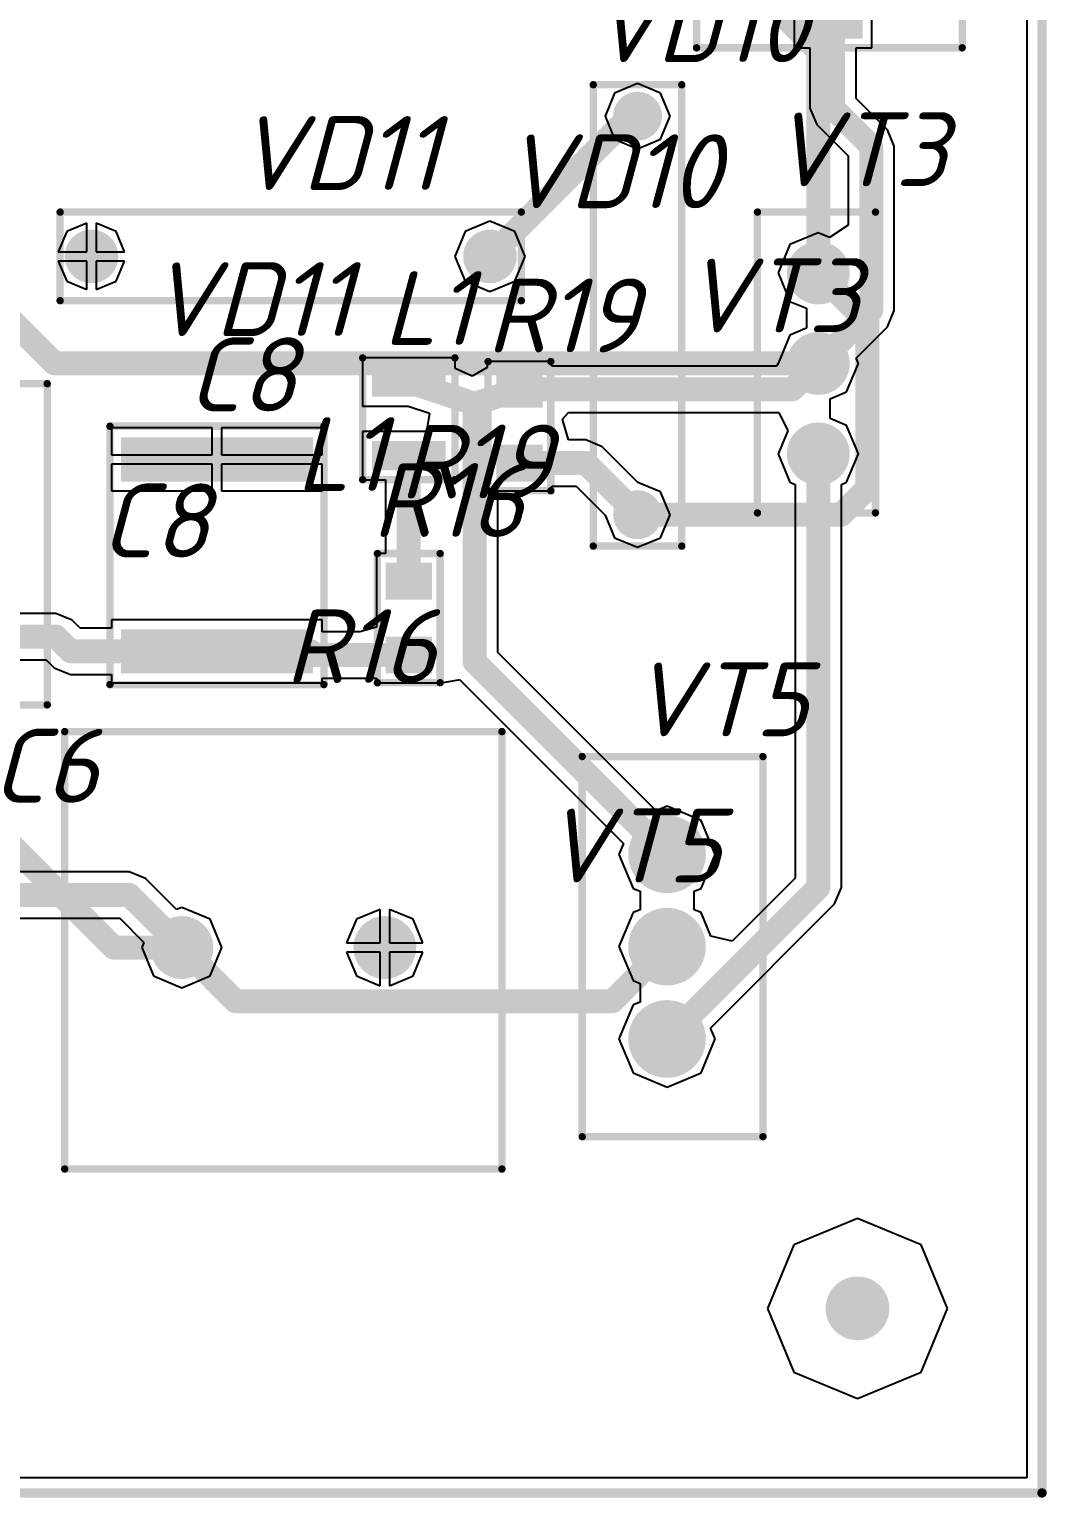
# Model space of a CAD drawing. Header units: millimetres. Extents: x -963 to 6553, y -1367 to 496.
# Drawn here: x -81.65 to -54.07, y 137.27 to 177.04 of the extents above; entities that cross this region are included whole.
import ezdxf

# ---------------------------------------------------------------- set-up
doc = ezdxf.new("R2010")
doc.units = ezdxf.units.MM
doc.header["$LTSCALE"] = 0.5
doc.layers.get('0').update_dxf_attribs({"lineweight": 60})
for name, color, linetype in [('BottomLayer', 5, 'Continuous'), ('MultiLayer', 9, 'Continuous'), ('TopLayer', 1, 'Continuous'), ('TopOverlay', 2, 'Continuous'), ('TopPaste', 8, 'Continuous')]:
    doc.layers.add(name, color=color, linetype=linetype)
doc.layers.add('BottomSolder', color=6, linetype='Continuous', plot=False)
doc.styles.get("Standard").update_dxf_attribs({"font": 'isocpeui.ttf', "width": 0.9})

# ---------------------------------------------------------------- blocks, each defined once
blk = doc.blocks.new('C_P______100___63B______________4')
at = {"layer": 'BottomLayer', "const_width": 0.75}
for points in [[(-3.125, 0.075, 1), (-2.375, 0.075, 1)], [(2.375, 0.075, 1), (3.125, 0.075, 1)]]:
    blk.add_lwpolyline(points, format="xyb", close=True, dxfattribs=at)
at = {"layer": 'BottomSolder', "const_width": 0.852}
for points in [[(-3.176, 0.075, 1), (-2.324, 0.075, 1)], [(2.324, 0.075, 1), (3.176, 0.075, 1)]]:
    blk.add_lwpolyline(points, format="xyb", close=True, dxfattribs=at)
at = {"layer": 'MultiLayer', "const_width": 0.75}
for points in [[(-3.125, 0.075, 1), (-2.375, 0.075, 1)], [(2.375, 0.075, 1), (3.125, 0.075, 1)]]:
    blk.add_lwpolyline(points, format="xyb", close=True, dxfattribs=at)
at = {"layer": 'TopLayer', "const_width": 0.75}
for points in [[(-3.125, 0.075, 1), (-2.375, 0.075, 1)], [(2.375, 0.075, 1), (3.125, 0.075, 1)]]:
    blk.add_lwpolyline(points, format="xyb", close=True, dxfattribs=at)
at = {"layer": 'TopOverlay', "const_width": 0.2}
for points in [[(-5.925, -5.925), (-5.925, 5.925)], [(-5.925, 5.925), (5.925, 5.925)], [(5.925, -5.925), (5.925, 5.925)], [(-5.925, -5.925), (5.925, -5.925)]]:
    blk.add_lwpolyline(points, dxfattribs=at)
at = {"layer": 'TopOverlay', "const_width": 0.1}
for points in [[(-5.975, 5.925, 1), (-5.875, 5.925, 1)], [(-5.975, 5.925, 1), (-5.875, 5.925, 1)], [(5.875, 5.925, 1), (5.975, 5.925, 1)], [(5.875, 5.925, 1), (5.975, 5.925, 1)], [(-5.975, -5.925, 1), (-5.875, -5.925, 1)], [(-5.975, -5.925, 1), (-5.875, -5.925, 1)], [(5.875, -5.925, 1), (5.975, -5.925, 1)], [(5.875, -5.925, 1), (5.975, -5.925, 1)]]:
    blk.add_lwpolyline(points, format="xyb", close=True, dxfattribs=at)
blk = doc.blocks.new('C2220_10')
at = {"layer": 'TopLayer'}
for points in [[(-3.2, -2.6), (-2, -2.6), (-3.2, 2.6), (-2, 2.6)], [(2, -2.6), (3.2, -2.6), (2, 2.6), (3.2, 2.6)]]:
    blk.add_solid(points, dxfattribs=at)
at = {"layer": 'TopOverlay', "const_width": 0.2}
for points in [[(3.5, 2.9), (-3.5, 2.9)], [(-3.5, -2.9), (-3.5, 2.9)], [(3.5, -2.9), (3.5, 2.9)], [(3.5, -2.9), (-3.5, -2.9)]]:
    blk.add_lwpolyline(points, dxfattribs=at)
at = {"layer": 'TopOverlay', "const_width": 0.1}
for points in [[(-3.55, 2.9, 1), (-3.45, 2.9, 1)], [(-3.55, 2.9, 1), (-3.45, 2.9, 1)], [(3.45, 2.9, 1), (3.55, 2.9, 1)], [(3.45, 2.9, 1), (3.55, 2.9, 1)], [(-3.55, -2.9, 1), (-3.45, -2.9, 1)], [(-3.55, -2.9, 1), (-3.45, -2.9, 1)], [(3.45, -2.9, 1), (3.55, -2.9, 1)], [(3.45, -2.9, 1), (3.55, -2.9, 1)]]:
    blk.add_lwpolyline(points, format="xyb", close=True, dxfattribs=at)
at = {"layer": 'TopPaste'}
for points in [[(-3.2, -2.6), (-2, -2.6), (-3.2, 2.6), (-2, 2.6)], [(2, -2.6), (3.2, -2.6), (2, 2.6), (3.2, 2.6)]]:
    blk.add_solid(points, dxfattribs=at)
blk = doc.blocks.new('C_P______220___63B___12')
at = {"layer": 'TopLayer'}
for points in [[(-0.9, -0.8), (-0.9, 0.8), (-4.1, -0.8), (-4.1, 0.8)], [(4.1, -0.8), (4.1, 0.8), (0.9, -0.8), (0.9, 0.8)]]:
    blk.add_solid(points, dxfattribs=at)
at = {"layer": 'TopOverlay', "const_width": 0.2}
for points in [[(-4.35, -3.7), (-4.35, 3.5)], [(4.35, 3.5), (-4.35, 3.5)], [(4.35, -3.7), (4.35, 3.5)], [(4.35, -3.7), (-4.35, -3.7)]]:
    blk.add_lwpolyline(points, dxfattribs=at)
at = {"layer": 'TopOverlay', "const_width": 0.1}
for points in [[(-4.4, 3.5, 1), (-4.3, 3.5, 1)], [(-4.4, 3.5, 1), (-4.3, 3.5, 1)], [(4.3, 3.5, 1), (4.4, 3.5, 1)], [(4.3, 3.5, 1), (4.4, 3.5, 1)], [(-4.4, -3.7, 1), (-4.3, -3.7, 1)], [(-4.4, -3.7, 1), (-4.3, -3.7, 1)], [(4.3, -3.7, 1), (4.4, -3.7, 1)], [(4.3, -3.7, 1), (4.4, -3.7, 1)]]:
    blk.add_lwpolyline(points, format="xyb", close=True, dxfattribs=at)
at = {"layer": 'TopPaste'}
for points in [[(-0.9, -0.8), (-0.9, 0.8), (-4.1, -0.8), (-4.1, 0.8)], [(4.1, -0.8), (4.1, 0.8), (0.9, -0.8), (0.9, 0.8)]]:
    blk.add_solid(points, dxfattribs=at)
blk = doc.blocks.new('DFE2520_26')
at = {"layer": 'TopLayer'}
for points in [[(-0.6, 1), (-1.4, 1), (-0.6, -1), (-1.4, -1)], [(1.4, 1), (0.6, 1), (1.4, -1), (0.6, -1)]]:
    blk.add_solid(points, dxfattribs=at)
at = {"layer": 'TopOverlay', "const_width": 0.2}
for points in [[(-1.65, 1.25), (-1.65, -1.25)], [(-1.65, 1.25), (1.65, 1.25)], [(1.65, 1.25), (1.65, -1.25)], [(-1.65, -1.25), (1.65, -1.25)]]:
    blk.add_lwpolyline(points, dxfattribs=at)
at = {"layer": 'TopOverlay', "const_width": 0.1}
for points in [[(-1.7, 1.25, 1), (-1.6, 1.25, 1)], [(-1.7, 1.25, 1), (-1.6, 1.25, 1)], [(1.6, 1.25, 1), (1.7, 1.25, 1)], [(1.6, 1.25, 1), (1.7, 1.25, 1)], [(-1.7, -1.25, 1), (-1.6, -1.25, 1)], [(-1.7, -1.25, 1), (-1.6, -1.25, 1)], [(1.6, -1.25, 1), (1.7, -1.25, 1)], [(1.6, -1.25, 1), (1.7, -1.25, 1)]]:
    blk.add_lwpolyline(points, format="xyb", close=True, dxfattribs=at)
at = {"layer": 'TopPaste'}
for points in [[(-0.6, 1), (-1.4, 1), (-0.6, -1), (-1.4, -1)], [(1.4, 1), (0.6, 1), (1.4, -1), (0.6, -1)]]:
    blk.add_solid(points, dxfattribs=at)
blk = doc.blocks.new('R0805_41')
at = {"layer": 'TopLayer'}
for points in [[(-1.5, -0.625), (-0.5, -0.625), (-1.5, 0.625), (-0.5, 0.625)], [(0.5, -0.625), (1.5, -0.625), (0.5, 0.625), (1.5, 0.625)]]:
    blk.add_solid(points, dxfattribs=at)
at = {"layer": 'TopOverlay', "const_width": 0.2}
for points in [[(-1.75, 0.85), (1.75, 0.85)], [(-1.75, 0.85), (-1.75, -0.85)], [(1.75, 0.85), (1.75, -0.85)], [(-1.75, -0.85), (1.75, -0.85)]]:
    blk.add_lwpolyline(points, dxfattribs=at)
at = {"layer": 'TopOverlay', "const_width": 0.1}
for points in [[(-1.8, 0.85, 1), (-1.7, 0.85, 1)], [(-1.8, 0.85, 1), (-1.7, 0.85, 1)], [(1.7, 0.85, 1), (1.8, 0.85, 1)], [(1.7, 0.85, 1), (1.8, 0.85, 1)], [(-1.8, -0.85, 1), (-1.7, -0.85, 1)], [(-1.8, -0.85, 1), (-1.7, -0.85, 1)], [(1.7, -0.85, 1), (1.8, -0.85, 1)], [(1.7, -0.85, 1), (1.8, -0.85, 1)]]:
    blk.add_lwpolyline(points, format="xyb", close=True, dxfattribs=at)
at = {"layer": 'TopPaste'}
for points in [[(-1.5, -0.625), (-0.5, -0.625), (-1.5, 0.625), (-0.5, 0.625)], [(0.5, -0.625), (1.5, -0.625), (0.5, 0.625), (1.5, 0.625)]]:
    blk.add_solid(points, dxfattribs=at)
blk = doc.blocks.new('R0805_43')
at = {"layer": 'TopLayer'}
for points in [[(-1.5, -0.625), (-0.5, -0.625), (-1.5, 0.625), (-0.5, 0.625)], [(0.5, -0.625), (1.5, -0.625), (0.5, 0.625), (1.5, 0.625)]]:
    blk.add_solid(points, dxfattribs=at)
at = {"layer": 'TopOverlay', "const_width": 0.2}
for points in [[(1.75, 0.85), (-1.75, 0.85)], [(-1.75, -0.85), (-1.75, 0.85)], [(1.75, -0.85), (1.75, 0.85)], [(1.75, -0.85), (-1.75, -0.85)]]:
    blk.add_lwpolyline(points, dxfattribs=at)
at = {"layer": 'TopOverlay', "const_width": 0.1}
for points in [[(-1.8, 0.85, 1), (-1.7, 0.85, 1)], [(-1.8, 0.85, 1), (-1.7, 0.85, 1)], [(1.7, 0.85, 1), (1.8, 0.85, 1)], [(1.7, 0.85, 1), (1.8, 0.85, 1)], [(-1.8, -0.85, 1), (-1.7, -0.85, 1)], [(-1.8, -0.85, 1), (-1.7, -0.85, 1)], [(1.7, -0.85, 1), (1.8, -0.85, 1)], [(1.7, -0.85, 1), (1.8, -0.85, 1)]]:
    blk.add_lwpolyline(points, format="xyb", close=True, dxfattribs=at)
at = {"layer": 'TopPaste'}
for points in [[(-1.5, -0.625), (-0.5, -0.625), (-1.5, 0.625), (-0.5, 0.625)], [(0.5, -0.625), (1.5, -0.625), (0.5, 0.625), (1.5, 0.625)]]:
    blk.add_solid(points, dxfattribs=at)
blk = doc.blocks.new('VD_BZX_57')
at = {"layer": 'BottomLayer', "const_width": 0.56}
for points in [[(-5.68, 0, 1), (-5.12, 0, 1)], [(5.12, 0, 1), (5.68, 0, 1)]]:
    blk.add_lwpolyline(points, format="xyb", close=True, dxfattribs=at)
at = {"layer": 'BottomSolder', "const_width": 0.662}
for points in [[(-5.731, 0, 1), (-5.069, 0, 1)], [(5.069, 0, 1), (5.731, 0, 1)]]:
    blk.add_lwpolyline(points, format="xyb", close=True, dxfattribs=at)
at = {"layer": 'MultiLayer', "const_width": 0.56}
for points in [[(-5.68, 0, 1), (-5.12, 0, 1)], [(5.12, 0, 1), (5.68, 0, 1)]]:
    blk.add_lwpolyline(points, format="xyb", close=True, dxfattribs=at)
at = {"layer": 'TopLayer', "const_width": 0.56}
for points in [[(-5.68, 0, 1), (-5.12, 0, 1)], [(5.12, 0, 1), (5.68, 0, 1)]]:
    blk.add_lwpolyline(points, format="xyb", close=True, dxfattribs=at)
at = {"layer": 'TopOverlay', "const_width": 0.2}
for points in [[(-6.25, -1.2), (-6.25, 1.2)], [(6.25, 1.2), (-6.25, 1.2)], [(6.25, -1.2), (6.25, 1.2)], [(6.25, -1.2), (-6.25, -1.2)]]:
    blk.add_lwpolyline(points, dxfattribs=at)
at = {"layer": 'TopOverlay', "const_width": 0.1}
for points in [[(-6.3, 1.2, 1), (-6.2, 1.2, 1)], [(-6.3, 1.2, 1), (-6.2, 1.2, 1)], [(6.2, 1.2, 1), (6.3, 1.2, 1)], [(6.2, 1.2, 1), (6.3, 1.2, 1)], [(-6.3, -1.2, 1), (-6.2, -1.2, 1)], [(-6.3, -1.2, 1), (-6.2, -1.2, 1)], [(6.2, -1.2, 1), (6.3, -1.2, 1)], [(6.2, -1.2, 1), (6.3, -1.2, 1)]]:
    blk.add_lwpolyline(points, format="xyb", close=True, dxfattribs=at)
blk = doc.blocks.new('VD_BZX_58')
at = {"layer": 'BottomLayer', "const_width": 0.625}
for points in [[(-5.712, 0, 1), (-5.088, 0, 1)], [(5.087, 0, 1), (5.712, 0, 1)]]:
    blk.add_lwpolyline(points, format="xyb", close=True, dxfattribs=at)
at = {"layer": 'BottomSolder', "const_width": 0.727}
for points in [[(-5.763, 0, 1), (-5.037, 0, 1)], [(5.037, 0, 1), (5.763, 0, 1)]]:
    blk.add_lwpolyline(points, format="xyb", close=True, dxfattribs=at)
at = {"layer": 'MultiLayer', "const_width": 0.625}
for points in [[(-5.712, 0, 1), (-5.088, 0, 1)], [(5.087, 0, 1), (5.712, 0, 1)]]:
    blk.add_lwpolyline(points, format="xyb", close=True, dxfattribs=at)
at = {"layer": 'TopLayer', "const_width": 0.625}
for points in [[(-5.712, 0, 1), (-5.088, 0, 1)], [(5.087, 0, 1), (5.712, 0, 1)]]:
    blk.add_lwpolyline(points, format="xyb", close=True, dxfattribs=at)
at = {"layer": 'TopOverlay', "const_width": 0.2}
for points in [[(-6.25, -1.2), (-6.25, 1.2)], [(-6.25, 1.2), (6.25, 1.2)], [(6.25, -1.2), (6.25, 1.2)], [(-6.25, -1.2), (6.25, -1.2)]]:
    blk.add_lwpolyline(points, dxfattribs=at)
at = {"layer": 'TopOverlay', "const_width": 0.1}
for points in [[(-6.3, 1.2, 1), (-6.2, 1.2, 1)], [(-6.3, 1.2, 1), (-6.2, 1.2, 1)], [(6.2, 1.2, 1), (6.3, 1.2, 1)], [(6.2, 1.2, 1), (6.3, 1.2, 1)], [(-6.3, -1.2, 1), (-6.2, -1.2, 1)], [(-6.3, -1.2, 1), (-6.2, -1.2, 1)], [(6.2, -1.2, 1), (6.3, -1.2, 1)], [(6.2, -1.2, 1), (6.3, -1.2, 1)]]:
    blk.add_lwpolyline(points, format="xyb", close=True, dxfattribs=at)
blk = doc.blocks.new('VT_TO126_61')
at = {"layer": 'BottomLayer', "const_width": 0.75}
for points in [[(-2.825, 0, 1), (-2.075, 0, 1)], [(-0.375, 0, 1), (0.375, 0, 1)], [(2.075, 0, 1), (2.825, 0, 1)]]:
    blk.add_lwpolyline(points, format="xyb", close=True, dxfattribs=at)
at = {"layer": 'BottomSolder', "const_width": 0.852}
for points in [[(-2.876, 0, 1), (-2.024, 0, 1)], [(-0.426, 0, 1), (0.426, 0, 1)], [(2.024, 0, 1), (2.876, 0, 1)]]:
    blk.add_lwpolyline(points, format="xyb", close=True, dxfattribs=at)
at = {"layer": 'MultiLayer', "const_width": 0.75}
for points in [[(-2.825, 0, 1), (-2.075, 0, 1)], [(-0.375, 0, 1), (0.375, 0, 1)], [(2.075, 0, 1), (2.825, 0, 1)]]:
    blk.add_lwpolyline(points, format="xyb", close=True, dxfattribs=at)
at = {"layer": 'TopLayer', "const_width": 0.75}
for points in [[(-2.825, 0, 1), (-2.075, 0, 1)], [(-0.375, 0, 1), (0.375, 0, 1)], [(2.075, 0, 1), (2.825, 0, 1)]]:
    blk.add_lwpolyline(points, format="xyb", close=True, dxfattribs=at)
at = {"layer": 'TopOverlay', "const_width": 0.2}
for points in [[(-4.05, 1.65), (-4.05, -1.55)], [(-4.05, 1.65), (4.1, 1.65)], [(4.1, 1.65), (4.1, -1.55)], [(-4.05, -1.55), (4.1, -1.55)]]:
    blk.add_lwpolyline(points, dxfattribs=at)
at = {"layer": 'TopOverlay', "const_width": 0.1}
for points in [[(-4.1, 1.65, 1), (-4, 1.65, 1)], [(-4.1, 1.65, 1), (-4, 1.65, 1)], [(4.05, 1.65, 1), (4.15, 1.65, 1)], [(4.05, 1.65, 1), (4.15, 1.65, 1)], [(-4.1, -1.55, 1), (-4, -1.55, 1)], [(-4.1, -1.55, 1), (-4, -1.55, 1)], [(4.05, -1.55, 1), (4.15, -1.55, 1)], [(4.05, -1.55, 1), (4.15, -1.55, 1)]]:
    blk.add_lwpolyline(points, format="xyb", close=True, dxfattribs=at)
blk = doc.blocks.new('VT_TO220_62')
at = {"layer": 'BottomLayer', "const_width": 0.95}
for points in [[(-2.975, 0, 1), (-2.025, 0, 1)], [(-0.475, 0, 1), (0.475, 0, 1)], [(2.025, 0, 1), (2.975, 0, 1)]]:
    blk.add_lwpolyline(points, format="xyb", close=True, dxfattribs=at)
at = {"layer": 'BottomSolder', "const_width": 1.052}
for points in [[(-3.026, 0, 1), (-1.974, 0, 1)], [(-0.526, 0, 1), (0.526, 0, 1)], [(1.974, 0, 1), (3.026, 0, 1)]]:
    blk.add_lwpolyline(points, format="xyb", close=True, dxfattribs=at)
at = {"layer": 'MultiLayer', "const_width": 0.95}
for points in [[(-2.975, 0, 1), (-2.025, 0, 1)], [(-0.475, 0, 1), (0.475, 0, 1)], [(2.025, 0, 1), (2.975, 0, 1)]]:
    blk.add_lwpolyline(points, format="xyb", close=True, dxfattribs=at)
at = {"layer": 'TopLayer', "const_width": 0.95}
for points in [[(-2.975, 0, 1), (-2.025, 0, 1)], [(-0.475, 0, 1), (0.475, 0, 1)], [(2.025, 0, 1), (2.975, 0, 1)]]:
    blk.add_lwpolyline(points, format="xyb", close=True, dxfattribs=at)
at = {"layer": 'TopOverlay', "const_width": 0.2}
for points in [[(5.15, 2.6), (-5.15, 2.6)], [(-5.15, -2.3), (-5.15, 2.6)], [(5.15, -2.3), (5.15, 2.6)], [(5.15, -2.3), (-5.15, -2.3)]]:
    blk.add_lwpolyline(points, dxfattribs=at)
at = {"layer": 'TopOverlay', "const_width": 0.1}
for points in [[(-5.2, 2.6, 1), (-5.1, 2.6, 1)], [(-5.2, 2.6, 1), (-5.1, 2.6, 1)], [(5.1, 2.6, 1), (5.2, 2.6, 1)], [(5.1, 2.6, 1), (5.2, 2.6, 1)], [(-5.2, -2.3, 1), (-5.1, -2.3, 1)], [(-5.2, -2.3, 1), (-5.1, -2.3, 1)], [(5.1, -2.3, 1), (5.2, -2.3, 1)], [(5.1, -2.3, 1), (5.2, -2.3, 1)]]:
    blk.add_lwpolyline(points, format="xyb", close=True, dxfattribs=at)
blk = doc.blocks.new('C_P______220___63B___69')
at = {"layer": 'TopLayer'}
for points in [[(-0.9, -0.8), (-0.9, 0.8), (-4.1, -0.8), (-4.1, 0.8)], [(4.1, -0.8), (4.1, 0.8), (0.9, -0.8), (0.9, 0.8)]]:
    blk.add_solid(points, dxfattribs=at)
at = {"layer": 'TopOverlay', "const_width": 0.2}
for points in [[(-4.35, 3.5), (-4.35, -3.7)], [(-4.35, 3.5), (4.35, 3.5)], [(4.35, 3.5), (4.35, -3.7)], [(-4.35, -3.7), (4.35, -3.7)]]:
    blk.add_lwpolyline(points, dxfattribs=at)
at = {"layer": 'TopOverlay', "const_width": 0.1}
for points in [[(-4.4, 3.5, 1), (-4.3, 3.5, 1)], [(-4.4, 3.5, 1), (-4.3, 3.5, 1)], [(4.3, 3.5, 1), (4.4, 3.5, 1)], [(4.3, 3.5, 1), (4.4, 3.5, 1)], [(-4.4, -3.7, 1), (-4.3, -3.7, 1)], [(-4.4, -3.7, 1), (-4.3, -3.7, 1)], [(4.3, -3.7, 1), (4.4, -3.7, 1)], [(4.3, -3.7, 1), (4.4, -3.7, 1)]]:
    blk.add_lwpolyline(points, format="xyb", close=True, dxfattribs=at)
at = {"layer": 'TopPaste'}
for points in [[(-0.9, -0.8), (-0.9, 0.8), (-4.1, -0.8), (-4.1, 0.8)], [(4.1, -0.8), (4.1, 0.8), (0.9, -0.8), (0.9, 0.8)]]:
    blk.add_solid(points, dxfattribs=at)

msp = doc.modelspace()

# ---------------------------------------------------------------- linework, layer by layer
at = {"layer": 'BottomLayer', "const_width": 0.65}
for points in [[(-67.213, 183.419), (-60.263, 176.469)], [(-60.263, 170.444), (-60.263, 176.469)], [(-88.244, 175.277), (-80.961, 167.994)], [(-69.163, 170.894), (-65.363, 174.694)], [(-65.363, 174.694), (-65.163, 174.694)], [(-60.263, 170.444), (-58.932, 169.112)], [(-58.932, 164.609), (-58.932, 169.112)], [(-80.961, 167.994), (-60.263, 167.994)], [(-59.647, 163.894), (-58.932, 164.609)], [(-65.163, 163.894), (-59.647, 163.894)], [(-89.183, 161.992), (-79.36, 152.169)], [(-79.36, 152.169), (-77.513, 152.169)], [(-77.513, 152.169), (-76.06, 150.715)], [(-65.842, 150.715), (-64.363, 152.194)], [(-76.06, 150.715), (-65.842, 150.715)]]:
    msp.add_lwpolyline(points, dxfattribs=at)
at = {"layer": 'BottomLayer'}
for points, const_width in [([(-60.426, 176.469, 1), (-60.101, 176.469, 1)], 0.325), ([(-60.426, 176.469, 1), (-60.101, 176.469, 1)], 0.325), ([(-65.526, 174.694, 1), (-65.201, 174.694, 1)], 0.325), ([(-65.526, 174.694, 1), (-65.201, 174.694, 1)], 0.325), ([(-65.326, 174.694, 1), (-65.001, 174.694, 1)], 0.325), ([(-69.326, 170.894, 1), (-69.001, 170.894, 1)], 0.325), ([(-60.426, 170.444, 1), (-60.101, 170.444, 1)], 0.325), ([(-60.426, 170.444, 1), (-60.101, 170.444, 1)], 0.325), ([(-59.094, 169.112, 1), (-58.769, 169.112, 1)], 0.325), ([(-59.094, 169.112, 1), (-58.769, 169.112, 1)], 0.325), ([(-81.123, 167.994, 1), (-80.798, 167.994, 1)], 0.325), ([(-81.123, 167.994, 1), (-80.798, 167.994, 1)], 0.325), ([(-60.426, 167.994, 1), (-60.101, 167.994, 1)], 0.325), ([(-59.094, 164.609, 1), (-58.769, 164.609, 1)], 0.325), ([(-59.094, 164.609, 1), (-58.769, 164.609, 1)], 0.325), ([(-65.326, 163.894, 1), (-65.001, 163.894, 1)], 0.325), ([(-59.809, 163.894, 1), (-59.484, 163.894, 1)], 0.325), ([(-59.809, 163.894, 1), (-59.484, 163.894, 1)], 0.325), ([(-79.522, 152.169, 1), (-79.197, 152.169, 1)], 0.325), ([(-79.522, 152.169, 1), (-79.197, 152.169, 1)], 0.325), ([(-77.676, 152.169, 1), (-77.351, 152.169, 1)], 0.325), ([(-77.676, 152.169, 1), (-77.351, 152.169, 1)], 0.325), ([(-64.526, 152.194, 1), (-64.201, 152.194, 1)], 0.325), ([(-76.222, 150.715, 1), (-75.897, 150.715, 1)], 0.325), ([(-76.222, 150.715, 1), (-75.897, 150.715, 1)], 0.325), ([(-66.005, 150.715, 1), (-65.68, 150.715, 1)], 0.325), ([(-66.005, 150.715, 1), (-65.68, 150.715, 1)], 0.325), ([(-59.582, 142.394, 1), (-58.82, 142.394, 1)], 0.762)]:
    msp.add_lwpolyline(points, format="xyb", close=True, dxfattribs=dict(at, const_width=const_width))
at = {"layer": 'BottomSolder', "const_width": 0.864}
msp.add_lwpolyline([(-59.633, 142.394, 1), (-58.769, 142.394, 1)], format="xyb", close=True, dxfattribs=at)
at = {"layer": 'MultiLayer', "const_width": 0.254}
for points in [[(-54.201, 137.394), (-54.201, 267.394)], [(-134.201, 137.394), (-54.201, 137.394)]]:
    msp.add_lwpolyline(points, dxfattribs=at)
at = {"layer": 'MultiLayer'}
for points, const_width in [([(-59.582, 142.394, 1), (-58.82, 142.394, 1)], 0.762), ([(-54.264, 137.394, 1), (-54.137, 137.394, 1)], 0.127), ([(-54.264, 137.394, 1), (-54.137, 137.394, 1)], 0.127)]:
    msp.add_lwpolyline(points, format="xyb", close=True, dxfattribs=dict(at, const_width=const_width))
at = {"layer": 'TopLayer'}
for p, q in [((-54.613, 266.981), (-54.613, 137.806)), ((-60.917, 180.248), (-60.917, 176.54)), ((-58.809, 176.54), (-58.809, 180.248)), ((-60.917, 176.54), (-60.49, 176.54)), ((-60.49, 176.54), (-60.49, 174.913)), ((-59.237, 175.172), (-59.237, 176.54)), ((-59.237, 176.54), (-58.809, 176.54)), ((-65.163, 175.575), (-65.786, 175.317)), ((-64.54, 175.317), (-65.163, 175.575)), ((-65.786, 175.317), (-66.044, 174.694)), ((-64.282, 174.694), (-64.54, 175.317)), ((-58.387, 174.323), (-59.237, 175.172)), ((-66.044, 174.694), (-65.786, 174.071)), ((-64.54, 174.071), (-64.282, 174.694)), ((-60.49, 174.913), (-60.307, 174.469)), ((-60.307, 174.469), (-59.457, 173.62)), ((-58.204, 173.88), (-58.387, 174.323)), ((-65.786, 174.071), (-65.163, 173.812)), ((-65.163, 173.812), (-64.54, 174.071)), ((-58.204, 169.427), (-58.204, 173.88)), ((-59.457, 173.62), (-59.457, 171.737)), ((-69.163, 171.845), (-69.836, 171.566)), ((-68.491, 171.566), (-69.163, 171.845)), ((-80.636, 171.566), (-80.862, 171.021)), ((-80.09, 171.792), (-80.636, 171.566)), ((-80.09, 171.021), (-80.09, 171.792)), ((-79.291, 171.566), (-79.836, 171.792)), ((-79.836, 171.792), (-79.836, 171.021)), ((-79.065, 171.021), (-79.291, 171.566)), ((-69.836, 171.566), (-70.115, 170.894)), ((-68.212, 170.894), (-68.491, 171.566)), ((-60.263, 171.53), (-61.032, 171.212)), ((-59.957, 171.403), (-60.263, 171.53)), ((-59.457, 171.737), (-59.957, 171.403)), ((-61.032, 171.212), (-61.35, 170.444)), ((-80.862, 171.021), (-80.09, 171.021)), ((-80.09, 170.767), (-80.862, 170.767)), ((-80.862, 170.767), (-80.636, 170.221)), ((-80.09, 169.995), (-80.09, 170.767)), ((-79.836, 171.021), (-79.065, 171.021)), ((-79.065, 170.767), (-79.836, 170.767)), ((-79.836, 170.767), (-79.836, 169.995)), ((-79.291, 170.221), (-79.065, 170.767)), ((-70.115, 170.894), (-69.836, 170.221)), ((-68.491, 170.221), (-68.212, 170.894)), ((-61.35, 170.444), (-61.032, 169.675)), ((-80.636, 170.221), (-80.09, 169.995)), ((-79.836, 169.995), (-79.291, 170.221)), ((-69.836, 170.221), (-69.163, 169.942)), ((-69.163, 169.942), (-68.491, 170.221)), ((-61.032, 169.675), (-60.583, 169.489)), ((-60.583, 169.489), (-60.583, 168.948)), ((-58.387, 168.983), (-58.204, 169.427)), ((-61.032, 168.762), (-61.35, 167.994)), ((-60.583, 168.948), (-61.032, 168.762)), ((-59.235, 168.135), (-58.387, 168.983)), ((-70.109, 168.148), (-72.617, 168.148)), ((-72.617, 168.148), (-72.617, 166.84)), ((-70.109, 167.856), (-70.109, 168.148)), ((-69.242, 167.885), (-69.646, 167.65)), ((-67.484, 168.048), (-69.242, 168.048)), ((-69.242, 168.048), (-69.242, 167.885)), ((-67.484, 167.92), (-67.484, 168.048)), ((-61.399, 167.92), (-67.484, 167.92)), ((-61.35, 167.994), (-61.399, 167.92)), ((-59.495, 167.225), (-59.177, 167.994)), ((-59.177, 167.994), (-59.235, 168.135)), ((-69.646, 167.65), (-70.109, 167.856)), ((-59.944, 167.039), (-59.495, 167.225)), ((-72.617, 166.84), (-71.382, 166.84)), ((-71.382, 166.84), (-70.804, 166.648)), ((-59.944, 166.498), (-59.944, 167.039)), ((-70.804, 166.648), (-70.885, 166.148)), ((-67.199, 166.486), (-67.037, 166.667)), ((-67.038, 165.924), (-67.199, 166.486)), ((-67.037, 166.667), (-61.33, 166.667)), ((-61.33, 166.667), (-61.092, 166.167)), ((-59.495, 166.312), (-59.944, 166.498)), ((-59.177, 165.544), (-59.495, 166.312)), ((-76.69, 166.248), (-79.417, 166.248)), ((-79.417, 166.248), (-79.417, 165.52)), ((-76.69, 165.52), (-76.69, 166.248)), ((-73.709, 166.248), (-76.436, 166.248)), ((-76.436, 166.248), (-76.436, 165.52)), ((-73.709, 165.52), (-73.709, 166.248)), ((-70.885, 166.148), (-72.617, 166.148)), ((-72.617, 166.148), (-72.617, 164.84)), ((-67.034, 165.92), (-67.038, 165.924)), ((-66.563, 165.92), (-67.034, 165.92)), ((-66.12, 165.737), (-66.563, 165.92)), ((-61.092, 166.167), (-61.35, 165.544)), ((-79.417, 165.52), (-76.69, 165.52)), ((-76.436, 165.52), (-73.709, 165.52)), ((-65.154, 164.771), (-66.12, 165.737)), ((-61.35, 165.544), (-61.032, 164.775)), ((-59.495, 164.775), (-59.177, 165.544)), ((-76.69, 165.266), (-79.417, 165.266)), ((-79.417, 165.266), (-79.417, 164.54)), ((-76.69, 164.54), (-76.69, 165.266)), ((-73.709, 165.266), (-76.436, 165.266)), ((-76.436, 165.266), (-76.436, 164.54)), ((-73.709, 164.54), (-73.709, 165.266)), ((-72.617, 164.84), (-71.99, 164.84)), ((-71.99, 164.84), (-71.99, 162.848)), ((-64.54, 164.517), (-65.154, 164.771)), ((-61.032, 164.775), (-60.89, 164.716)), ((-60.89, 164.716), (-60.89, 154.053)), ((-59.637, 164.716), (-59.495, 164.775)), ((-59.637, 153.793), (-59.637, 164.716)), ((-79.417, 164.54), (-76.69, 164.54)), ((-76.436, 164.54), (-73.709, 164.54)), ((-68.948, 160.164), (-68.948, 164.54)), ((-68.948, 164.54), (-67.484, 164.54)), ((-67.484, 164.54), (-67.484, 164.667)), ((-67.484, 164.667), (-66.823, 164.667)), ((-66.823, 164.667), (-66.041, 163.885)), ((-64.282, 163.894), (-64.54, 164.517)), ((-66.041, 163.885), (-65.786, 163.271)), ((-64.54, 163.271), (-64.282, 163.894)), ((-65.786, 163.271), (-65.163, 163.012)), ((-65.163, 163.012), (-64.54, 163.271)), ((-71.99, 162.848), (-72.242, 162.848)), ((-72.242, 162.848), (-72.242, 161.348)), ((-80.928, 161.22), (-83.809, 161.22)), ((-80.485, 161.037), (-80.928, 161.22)), ((-72.242, 161.348), (-72.242, 161.34)), ((-72.242, 161.34), (-72.242, 160.848)), ((-80.269, 160.82), (-80.485, 161.037)), ((-79.417, 160.82), (-80.269, 160.82)), ((-73.709, 161.048), (-79.417, 161.048)), ((-79.417, 161.048), (-79.417, 160.82)), ((-73.709, 160.72), (-73.709, 161.048)), ((-72.693, 160.72), (-73.709, 160.72)), ((-72.242, 160.848), (-72.693, 160.72)), ((-83.809, 159.967), (-81.188, 159.967)), ((-81.188, 159.967), (-80.972, 159.75)), ((-64.658, 155.875), (-68.948, 160.164)), ((-80.972, 159.75), (-80.528, 159.567)), ((-80.528, 159.567), (-79.417, 159.567)), ((-79.417, 159.567), (-79.417, 159.34)), ((-79.417, 159.34), (-73.709, 159.34)), ((-73.709, 159.34), (-73.709, 159.467)), ((-73.709, 159.467), (-72.242, 159.467)), ((-72.242, 159.467), (-72.242, 159.34)), ((-72.242, 159.34), (-70.484, 159.34)), ((-70.484, 159.34), (-70.02, 159.425)), ((-70.484, 159.34), (-70.484, 159.34)), ((-70.02, 159.425), (-69.984, 159.428)), ((-69.984, 159.428), (-65.544, 154.988)), ((-64.363, 155.997), (-64.658, 155.875)), ((-63.442, 155.615), (-64.363, 155.997)), ((-63.06, 154.694), (-63.442, 155.615)), ((-65.544, 154.988), (-65.667, 154.694)), ((-65.667, 154.694), (-65.285, 153.772)), ((-63.442, 153.772), (-63.06, 154.694)), ((-78.938, 154.22), (-82.409, 154.22)), ((-78.495, 154.037), (-78.938, 154.22)), ((-77.655, 153.197), (-78.495, 154.037)), ((-60.89, 154.053), (-62.598, 152.345)), ((-65.285, 153.772), (-65.095, 153.694)), ((-65.095, 153.694), (-65.095, 153.194)), ((-63.631, 153.694), (-63.442, 153.772)), ((-63.631, 153.194), (-63.631, 153.694)), ((-59.82, 153.35), (-59.637, 153.793)), ((-77.513, 153.255), (-77.655, 153.197)), ((-76.745, 152.937), (-77.513, 153.255)), ((-72.14, 153.203), (-72.782, 152.937)), ((-72.14, 152.296), (-72.14, 153.203)), ((-71.245, 152.937), (-71.886, 153.203)), ((-71.886, 153.203), (-71.886, 152.296)), ((-65.095, 153.194), (-65.285, 153.115)), ((-63.442, 153.115), (-63.631, 153.194)), ((-63.182, 149.988), (-59.82, 153.35)), ((-82.409, 152.967), (-79.198, 152.967)), ((-79.198, 152.967), (-78.541, 152.31)), ((-76.427, 152.169), (-76.745, 152.937)), ((-72.782, 152.937), (-73.048, 152.296)), ((-70.979, 152.296), (-71.245, 152.937)), ((-65.285, 153.115), (-65.667, 152.194)), ((-63.176, 152.474), (-63.442, 153.115)), ((-62.598, 152.345), (-63.176, 152.474)), ((-78.541, 152.31), (-78.6, 152.169)), ((-78.6, 152.169), (-78.282, 151.4)), ((-76.745, 151.4), (-76.427, 152.169)), ((-73.048, 152.296), (-72.14, 152.296)), ((-72.14, 152.042), (-73.048, 152.042)), ((-73.048, 152.042), (-72.782, 151.4)), ((-72.14, 151.134), (-72.14, 152.042)), ((-71.886, 152.296), (-70.979, 152.296)), ((-70.979, 152.042), (-71.886, 152.042)), ((-71.886, 152.042), (-71.886, 151.134)), ((-71.245, 151.4), (-70.979, 152.042)), ((-65.667, 152.194), (-65.285, 151.272)), ((-78.282, 151.4), (-77.513, 151.082)), ((-77.513, 151.082), (-76.745, 151.4)), ((-72.782, 151.4), (-72.14, 151.134)), ((-71.886, 151.134), (-71.245, 151.4)), ((-65.285, 151.272), (-65.095, 151.194)), ((-65.095, 151.194), (-65.095, 150.694)), ((-65.285, 150.615), (-65.667, 149.694)), ((-65.095, 150.694), (-65.285, 150.615)), ((-63.06, 149.694), (-63.182, 149.988)), ((-65.667, 149.694), (-65.285, 148.772)), ((-63.442, 148.772), (-63.06, 149.694)), ((-65.285, 148.772), (-64.363, 148.39)), ((-64.363, 148.39), (-63.442, 148.772)), ((-59.201, 144.833), (-60.926, 144.119)), ((-57.476, 144.119), (-59.201, 144.833)), ((-60.926, 144.119), (-61.641, 142.394)), ((-56.761, 142.394), (-57.476, 144.119)), ((-61.641, 142.394), (-60.926, 140.668)), ((-57.476, 140.668), (-56.761, 142.394)), ((-60.926, 140.668), (-59.201, 139.954)), ((-59.201, 139.954), (-57.476, 140.668)), ((-54.613, 137.806), (-133.818, 137.806))]:
    msp.add_line(p, q, dxfattribs=at)
at = {"layer": 'TopLayer', "const_width": 0.65}
for points in [[(-59.863, 174.913), (-59.863, 178.394)], [(-59.863, 174.913), (-58.83, 173.88)], [(-58.83, 169.427), (-58.83, 173.88)], [(-60.263, 167.994), (-58.83, 169.427)], [(-60.963, 167.294), (-60.263, 167.994)], [(-71.363, 167.494), (-69.575, 166.9)], [(-69.575, 166.9), (-68.363, 167.294)], [(-68.363, 167.294), (-60.963, 167.294)], [(-69.575, 159.905), (-69.575, 166.9)], [(-71.363, 162.094), (-71.363, 165.494)], [(-68.363, 165.294), (-66.563, 165.294)], [(-66.563, 165.294), (-65.163, 163.894)], [(-60.263, 153.793), (-60.263, 165.544)], [(-84.863, 160.594), (-80.928, 160.594)], [(-80.928, 160.594), (-80.528, 160.194)], [(-80.528, 160.194), (-76.563, 160.194)], [(-76.563, 160.194), (-74.02, 160.194)], [(-74.02, 160.194), (-73.92, 160.094)], [(-73.92, 160.094), (-71.363, 160.094)], [(-69.575, 159.905), (-64.363, 154.694)], [(-64.363, 149.694), (-60.263, 153.793)], [(-85.263, 153.594), (-78.938, 153.594)], [(-78.938, 153.594), (-77.513, 152.169)]]:
    msp.add_lwpolyline(points, dxfattribs=at)
at = {"layer": 'TopLayer'}
for points, const_width in [([(-60.026, 174.913, 1), (-59.701, 174.913, 1)], 0.325), ([(-60.026, 174.913, 1), (-59.701, 174.913, 1)], 0.325), ([(-58.993, 173.88, 1), (-58.668, 173.88, 1)], 0.325), ([(-58.993, 173.88, 1), (-58.668, 173.88, 1)], 0.325), ([(-58.993, 169.427, 1), (-58.668, 169.427, 1)], 0.325), ([(-58.993, 169.427, 1), (-58.668, 169.427, 1)], 0.325), ([(-60.426, 167.994, 1), (-60.101, 167.994, 1)], 0.325), ([(-60.426, 167.994, 1), (-60.101, 167.994, 1)], 0.325), ([(-71.526, 167.494, 1), (-71.201, 167.494, 1)], 0.325), ([(-68.526, 167.294, 1), (-68.201, 167.294, 1)], 0.325), ([(-68.526, 167.294, 1), (-68.201, 167.294, 1)], 0.325), ([(-61.126, 167.294, 1), (-60.801, 167.294, 1)], 0.325), ([(-61.126, 167.294, 1), (-60.801, 167.294, 1)], 0.325), ([(-69.737, 166.9, 1), (-69.412, 166.9, 1)], 0.325), ([(-69.737, 166.9, 1), (-69.412, 166.9, 1)], 0.325), ([(-69.737, 166.9, 1), (-69.412, 166.9, 1)], 0.325), ([(-71.526, 165.494, 1), (-71.201, 165.494, 1)], 0.325), ([(-68.526, 165.294, 1), (-68.201, 165.294, 1)], 0.325), ([(-66.726, 165.294, 1), (-66.401, 165.294, 1)], 0.325), ([(-66.726, 165.294, 1), (-66.401, 165.294, 1)], 0.325), ([(-60.426, 165.544, 1), (-60.101, 165.544, 1)], 0.325), ([(-65.326, 163.894, 1), (-65.001, 163.894, 1)], 0.325), ([(-71.526, 162.094, 1), (-71.201, 162.094, 1)], 0.325), ([(-81.091, 160.594, 1), (-80.766, 160.594, 1)], 0.325), ([(-81.091, 160.594, 1), (-80.766, 160.594, 1)], 0.325), ([(-80.691, 160.194, 1), (-80.366, 160.194, 1)], 0.325), ([(-80.691, 160.194, 1), (-80.366, 160.194, 1)], 0.325), ([(-76.726, 160.194, 1), (-76.401, 160.194, 1)], 0.325), ([(-76.726, 160.194, 1), (-76.401, 160.194, 1)], 0.325), ([(-74.182, 160.194, 1), (-73.857, 160.194, 1)], 0.325), ([(-74.182, 160.194, 1), (-73.857, 160.194, 1)], 0.325), ([(-74.082, 160.094, 1), (-73.757, 160.094, 1)], 0.325), ([(-74.082, 160.094, 1), (-73.757, 160.094, 1)], 0.325), ([(-71.526, 160.094, 1), (-71.201, 160.094, 1)], 0.325), ([(-69.737, 159.905, 1), (-69.412, 159.905, 1)], 0.325), ([(-69.737, 159.905, 1), (-69.412, 159.905, 1)], 0.325), ([(-64.526, 154.694, 1), (-64.201, 154.694, 1)], 0.325), ([(-60.426, 153.793, 1), (-60.101, 153.793, 1)], 0.325), ([(-60.426, 153.793, 1), (-60.101, 153.793, 1)], 0.325), ([(-79.101, 153.594, 1), (-78.776, 153.594, 1)], 0.325), ([(-79.101, 153.594, 1), (-78.776, 153.594, 1)], 0.325), ([(-77.676, 152.169, 1), (-77.351, 152.169, 1)], 0.325), ([(-64.526, 149.694, 1), (-64.201, 149.694, 1)], 0.325), ([(-59.582, 142.394, 1), (-58.82, 142.394, 1)], 0.762)]:
    msp.add_lwpolyline(points, format="xyb", close=True, dxfattribs=dict(at, const_width=const_width))

# ---------------------------------------------------------------- block references
for name, p, rotation in [('C_P______220___63B___12', (-59.863, 180.894), 270), ('VD_BZX_57', (-65.163, 169.294), 270), ('VT_TO126_61', (-60.263, 167.994), 90), ('DFE2520_26', (-71.363, 166.494), 90), ('R0805_43', (-68.363, 166.294), 270), ('C_P______220___63B___69', (-84.863, 163.094), 90), ('C2220_10', (-76.563, 162.794), 270), ('R0805_41', (-71.363, 161.094), 90), ('VT_TO220_62', (-64.363, 152.194), 270)]:
    msp.add_blockref(name, p, dxfattribs=dict(rotation=rotation))
for name, p in [('VD_BZX_58', (-74.563, 170.894)), ('C_P______100___63B______________4', (-74.763, 152.094))]:
    msp.add_blockref(name, p)

# ---------------------------------------------------------------- texts
at = {"layer": 'TopOverlay'}
for s, p in [('VD10', (-66.456, 176.157)), ('VD11', (-76.063, 172.694)), ('VT3', (-61.563, 172.794)), ('VD10', (-68.817, 172.2)), ('VD11', (-78.424, 168.736)), ('VT3', (-63.924, 168.836)), ('L1', (-72.063, 168.494)), ('R19', (-69.263, 168.294)), ('C8', (-77.363, 166.694)), ('L1', (-74.424, 164.536)), ('R19', (-71.624, 164.336)), ('R16', (-72.363, 163.294)), ('C8', (-79.724, 162.736)), ('R16', (-74.724, 159.336)), ('VT5', (-65.363, 157.894)), ('C6', (-82.663, 156.094)), ('VT5', (-67.724, 153.936))]:
    msp.add_text(s, height=2, dxfattribs=at).set_placement(p)

doc.saveas('drawing.dxf')
